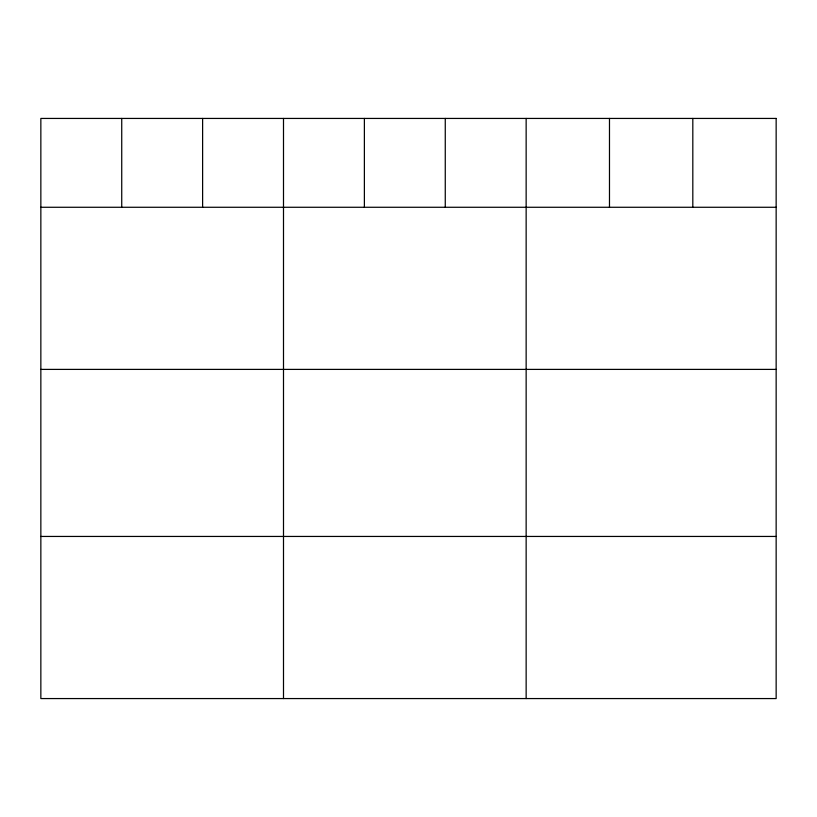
<?xml version="1.0" encoding="UTF-8"?>
<svg xmlns="http://www.w3.org/2000/svg" width="817" height="817" viewBox="0 0 817 817"><rect width="100%" height="100%" fill="white"/><g stroke="black" fill="none" stroke-linecap="round" stroke-linejoin="round"><path stroke-width="1.23" d="M40.85 207.273L776.15 207.273M40.85 369.396L776.15 369.396M40.85 536.442L776.15 536.442M692.816 118.434L692.816 207.273M609.482 118.434L609.482 207.273M526.148 118.434L526.148 698.566M445.265 118.434L445.265 207.273M364.382 118.434L364.382 207.273M283.499 118.434L283.499 698.566M202.616 118.434L202.616 207.273M121.733 118.434L121.733 207.273M776.15 118.434L40.85 118.434L40.85 698.566L776.15 698.566L776.15 118.434"/></g></svg>
